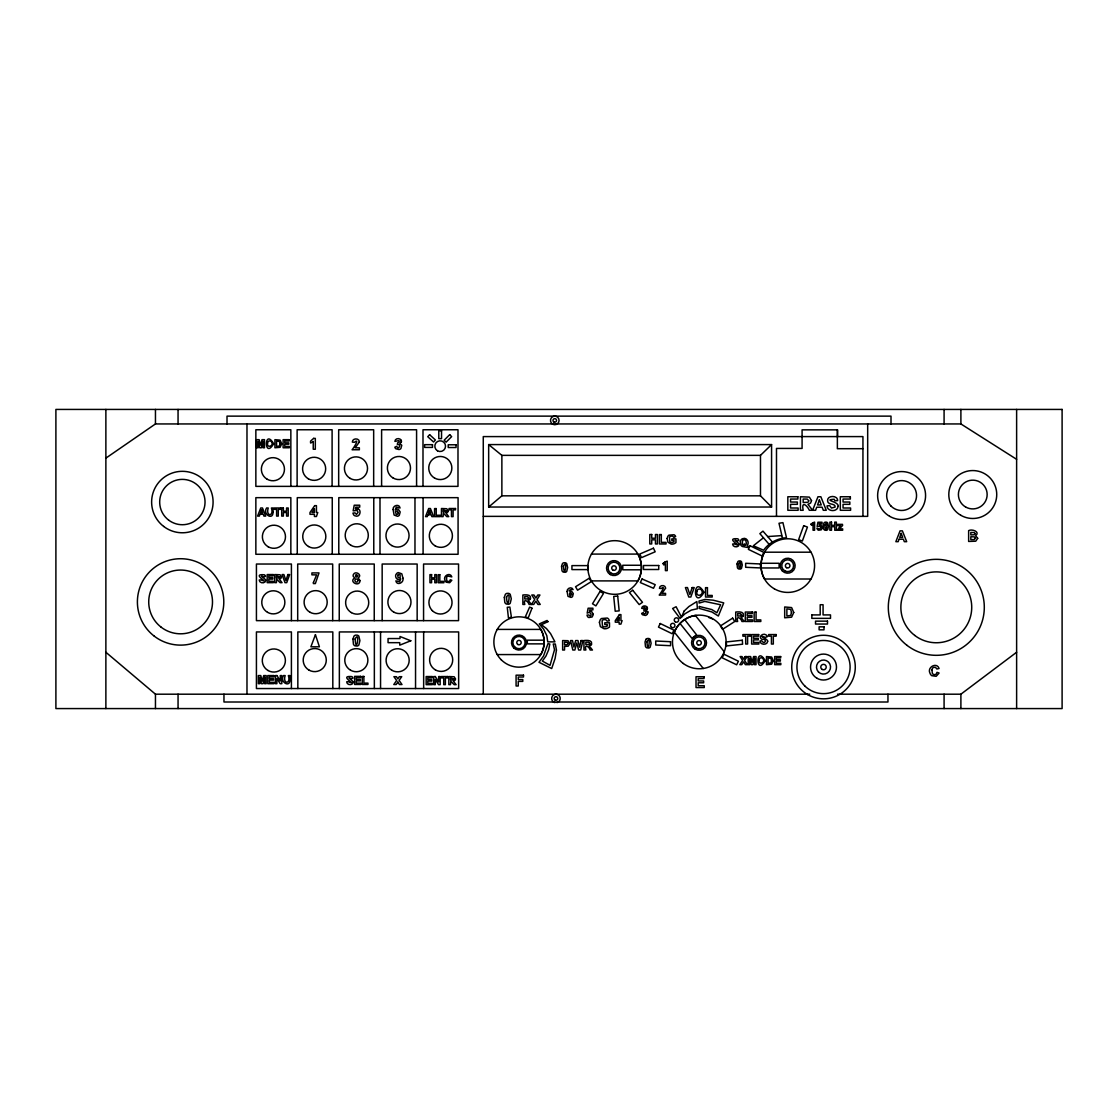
<?xml version="1.0" encoding="UTF-8"?>
<svg xmlns="http://www.w3.org/2000/svg" width="1118" height="1118" viewBox="0 0 1118 1118"><rect width="100%" height="100%" fill="white"/><g stroke="black" fill="none" stroke-linecap="round" stroke-linejoin="round"><path stroke-width="1.5" d="M401.32 442.001C402.27 437.935 395.059 437.278 394.878 441.386L399.014 440.59L399.224 442.029L397.617 442.854L397.379 444.545C402.075 443.329 398.232 451.057 396.722 446.306L394.85 447.2A3.228 3.228 0 0 0 395.842 448.765L399.014 449.548A3.48 3.48 0 0 0 400.873 448.597L401.767 445.257L399.867 443.608L401.32 442.001A2.446 2.446 0 0 0 401.236 440.38M647.322 608.849C648.147 605.285 641.83 604.712 641.676 608.304L643.353 608.583C644.01 605.327 647.42 609.548 644.08 609.589L643.87 611.071C647.979 610.009 644.611 616.773 643.297 612.608L641.662 613.391A2.823 2.823 0 0 0 642.529 614.76L645.31 615.445A3.047 3.047 0 0 0 646.917 614.62L647.713 611.7L646.05 610.246L647.322 608.849A2.138 2.138 0 0 0 647.238 607.423M530.449 598.619C531.637 594.231 525.432 594.72 522.861 595L522.861 604.461L524.775 604.461C522.847 597.962 528.171 600.911 529.094 604.461L533.733 604.461L535.843 601.191L537.94 604.461L540.246 604.461L537.017 599.597L539.952 595L537.744 595L535.885 598.046L533.985 595L531.749 595L534.683 599.528L531.441 604.461L528.101 600.282L530.449 598.619A2.306 2.306 0 0 1 529.625 599.723M591.534 644.192C592.722 639.789 586.517 640.279 583.945 640.558L583.945 650.019L585.86 650.019C583.931 643.521 589.256 646.47 590.178 650.019L592.456 650.019L589.186 645.841L591.534 644.192A2.306 2.306 0 0 1 590.709 645.282M743.316 615.655C744.504 611.266 738.299 611.756 735.728 612.035L735.728 621.496L737.642 621.496C735.714 614.998 741.038 617.947 741.961 621.496L744.239 621.496L740.968 617.318L743.316 615.655A2.306 2.306 0 0 1 742.492 616.759M665.308 561.935L667.222 561.124L667.222 570.627L665.406 570.627L665.406 563.779A6.149 6.149 0 0 1 663.715 564.911L663.058 563.514A5.213 5.213 0 0 0 665.308 561.935L663.058 563.514M812.954 522.791L814.603 522.092L814.603 530.239L813.052 530.239L813.052 524.384A5.269 5.269 0 0 1 811.598 525.334L811.039 524.146A4.472 4.472 0 0 0 812.968 522.791L811.039 524.146M645.911 639.398L645.03 641.998L645.449 646.4A2.781 2.781 0 0 0 646.805 647.825L648.706 648.035A2.46 2.46 0 0 0 650.201 647.126L651.123 643.269L650.201 639.412A2.488 2.488 0 0 0 648.706 638.49L647.406 638.49A2.46 2.46 0 0 0 645.911 639.398M488.664 444.587L501.87 455.361L760.478 455.361L771.574 444.587L771.574 507.027L488.664 507.027L488.664 444.587L771.574 444.587M488.664 507.027L501.87 495.833L760.478 495.833L771.574 507.027M763.44 537.772L753.35 545.78L763.594 550.224C768.821 542.761 777.443 538.373 786.499 537.73L782.935 522.637L778.994 523.266L782.558 538.373M837.55 694.194L960.893 694.194L1016.625 652.255M105.875 458.142L155.458 423.946L960.893 423.946L1016.625 459.316M356.181 508.732L355.482 508.997L355.803 507.153L359.716 507.153L359.716 505.21L354.224 505.21L353.162 510.842L357.103 510.423L358.053 512.296L356.502 514.406L354.979 512.882L352.911 513.106L353.623 514.825A3.186 3.186 0 0 0 355.133 515.873C360.765 518.165 362.134 507.684 356.181 508.732A3.214 3.214 0 0 1 358.165 508.9M744.798 545.346L742.282 544.354L742.562 540.525A2.012 2.012 0 0 1 743.708 539.868L744.658 539.868A2.012 2.012 0 0 1 745.804 540.525L746.391 543.264L745.79 544.732L744.253 543.893L743.791 544.829L744.798 545.346A2.11 2.11 0 0 1 743.26 545.291M692.671 616.158L696.612 615.529M767.661 536.556L781.482 535.634M862.942 448.695L837.368 448.695L837.368 429.857M483.269 516.362L867.68 516.362L867.68 423.946M810.983 552.194L764.53 552.194C759.947 560.453 759.947 570.753 764.53 579.012L810.983 579.012M591.464 554.081L637.917 554.081C642.501 562.34 642.501 572.64 637.917 580.899L591.464 580.899M761.246 563.276L779.12 563.276L779.12 567.958L761.246 567.958M641.215 565.261L622.782 565.261L622.782 569.803L641.201 569.803M497.244 629.406L540.846 629.406C545.137 637.148 545.137 646.819 540.846 654.575L497.244 654.575M543.977 640.167L527.333 640.167L527.333 643.87L543.963 643.87M105.875 652.255L155.458 694.194L809.739 694.194M708.742 617.457L712.473 618.869M772.356 541.978L762.965 531.134L759.863 533.649L769.268 544.494M680.107 623.564L691.944 638.308L696.5 634.758L684.761 619.679M724.254 651.78L695.34 615.431C686.019 616.982 677.955 623.397 674.35 632.131L703.264 668.48M1016.625 409.426L1016.625 708.574M960.893 409.426L960.893 423.946M960.893 694.194L960.893 708.574M944.081 409.426L944.081 423.946M944.081 694.194L944.081 708.574M891.004 423.946L891.004 416.134L227.01 416.134L227.01 423.946M887.958 694.194L887.958 702.006L223.963 702.006L223.963 694.194M862.942 516.362L862.942 436.593L483.269 436.593L483.269 694.194M837.564 436.593L837.564 429.857L802.081 429.857L802.081 448.43L776.493 448.43L776.493 516.362M760.478 455.361L760.478 495.833M501.87 455.361L501.87 495.833M423.652 631.936L423.652 688.548M423.568 620.644L423.568 564.031L458.548 564.031L458.548 620.644L256.427 620.644L256.427 564.031L291.407 564.031L291.407 620.644M422.995 486.372L422.995 429.759L457.989 429.759L457.989 486.372L255.854 486.372L255.854 429.759L290.848 429.759L290.848 486.372M423.093 497.664L423.093 554.276M417.154 620.644L417.154 564.031L382.16 564.031L382.16 620.644M416.581 486.372L416.581 429.759L381.601 429.759L381.601 486.372M415.547 631.936L415.547 688.548M414.974 497.664L414.974 554.276M380.553 631.936L380.553 688.548M379.994 497.664L379.994 554.276M374.237 620.644L374.237 564.031L339.243 564.031L339.243 620.644M374.348 631.936L374.348 688.548M373.775 497.664L373.775 554.276M373.664 486.372L373.664 429.759L338.67 429.759L338.67 486.372M339.355 688.548L339.355 631.936L458.646 631.936L458.646 688.548L256.427 688.548L256.427 631.936L291.407 631.936L291.407 688.548M338.782 554.276L338.782 497.664L458.073 497.664L458.073 554.276L255.854 554.276L255.854 497.664L290.848 497.664L290.848 554.276M332.815 688.548L332.815 631.936L297.835 631.936L297.835 688.548M332.675 620.644L332.675 564.031L297.695 564.031L297.695 620.644M332.102 486.372L332.102 429.759L297.122 429.759L297.122 486.372M332.256 554.276L332.256 497.664L297.262 497.664L297.262 554.276M246.98 423.946L246.98 694.194M178.055 409.426L178.055 423.946M178.055 694.194L178.055 708.574M155.458 409.426L155.458 423.946M155.458 694.194L155.458 708.574M105.875 409.426L105.875 708.574M554.849 702.621A4.29 4.29 0 0 1 552.446 696.025A4.29 4.29 0 0 1 559.461 696.025A4.29 4.29 0 0 1 557.057 702.621M647.713 611.7A2.879 2.879 0 0 1 647.601 613.642M273.058 512.24C273.099 520.695 262.353 514.28 266.587 507.991L268.222 507.991C265.399 516.754 274.315 516.949 271.422 507.991L273.058 507.991L273.058 512.24M289.995 679.828C290.023 688.283 279.29 681.854 283.525 675.565L285.16 675.565C282.337 684.342 291.253 684.537 288.36 675.565L289.995 675.565L289.995 679.828M355.105 638.979C356.293 656.126 360.262 629.252 355.105 638.979M506.496 597.194C507.684 614.341 511.639 587.467 506.496 597.194M563.444 566.099C564.478 581.108 567.944 557.589 563.444 566.099M646.917 641.844C647.965 656.853 651.431 633.333 646.917 641.844M738.691 563.807C739.571 576.664 742.548 556.512 738.691 563.807M824.888 525.013C825.783 537.884 828.759 517.718 824.888 525.013M811.934 614.914L811.794 618.352L830.506 618.352L830.506 614.914L823.072 614.914L823.072 604.726L820.193 604.726L820.193 614.914L811.934 614.914M352.953 639.161L353.428 644.192A3.186 3.186 0 0 0 354.965 645.827L357.145 646.05A2.823 2.823 0 0 0 358.85 645.016L359.912 640.6L358.85 636.198A2.837 2.837 0 0 0 357.145 635.15L355.65 635.15A2.823 2.823 0 0 0 353.945 636.184L352.953 639.161M504.33 597.375L504.805 602.392A3.186 3.186 0 0 0 506.356 604.027L508.522 604.265A2.823 2.823 0 0 0 510.227 603.231L511.289 598.815L510.241 594.413A2.837 2.837 0 0 0 508.522 593.365L507.041 593.365A2.823 2.823 0 0 0 505.336 594.399L504.33 597.375M561.557 566.267L561.977 570.655A2.781 2.781 0 0 0 563.318 572.095L565.219 572.29A2.46 2.46 0 0 0 566.714 571.396L567.651 567.525L566.728 563.668A2.488 2.488 0 0 0 565.219 562.759L563.919 562.745A2.46 2.46 0 0 0 562.424 563.654L561.557 566.267M737.069 563.947L737.419 567.706A2.39 2.39 0 0 0 738.579 568.936L740.214 569.104A2.11 2.11 0 0 0 741.486 568.335L742.282 565.023L741.5 561.725A2.124 2.124 0 0 0 740.214 560.929L739.096 560.929A2.11 2.11 0 0 0 737.81 561.711L737.069 563.947M823.267 525.153L823.631 528.926A2.39 2.39 0 0 0 824.791 530.156L826.412 530.323A2.11 2.11 0 0 0 827.697 529.555L828.494 526.243L827.697 522.931A2.124 2.124 0 0 0 826.412 522.148L825.294 522.148A2.11 2.11 0 0 0 824.022 522.917L823.267 525.153M280.045 443.72L279.444 445.998L276.565 446.403L276.565 441.037L279.416 441.498L280.045 443.72M393.103 509.515L394.095 515.063L397.519 516.278A3.214 3.214 0 0 0 399.294 515.328L400.202 511.918L398.315 509.375A2.935 2.935 0 0 0 396.555 509.179L395.185 510.046L396.261 507.139L400.062 507.977C399.475 503.477 392.516 505.308 393.103 509.515M567.106 591.492L567.972 596.355L570.977 597.403A2.809 2.809 0 0 0 572.528 596.579L573.324 593.602L571.675 591.366A2.571 2.571 0 0 0 570.138 591.198C566.449 590.933 572.5 588.683 573.073 589.619C571.941 586.195 566.672 588.166 567.106 591.492M771.574 660.612L770.987 662.89L768.108 663.295L768.108 657.929L770.945 658.39L771.574 660.612M791.502 612.398L790.705 615.417L786.876 615.976L786.876 608.807L790.664 609.422L791.502 612.398M402.871 578.006C404.478 582.59 396.82 586.181 395.856 580.899L399.657 581.737L400.733 578.844C397.617 582.017 393.648 576.147 396.624 573.548A3.214 3.214 0 0 1 398.399 572.598L401.823 573.813L402.871 578.006M446.501 577.964L446.767 580.438A1.803 1.803 0 0 0 447.647 581.318L448.458 581.472A1.635 1.635 0 0 0 449.799 580.829L450.247 579.753L451.84 580.256L449.66 582.716L446.375 582.254A3.578 3.578 0 0 1 445.034 580.466C442.546 575.91 450.177 571.773 451.812 576.86L447.675 576.049A1.831 1.831 0 0 0 446.781 576.916L446.501 577.964M931.979 669.962L932.342 673.274A2.404 2.404 0 0 0 933.516 674.433L934.592 674.657A2.18 2.18 0 0 0 936.381 673.777L936.982 672.351L939.106 673.022L936.199 676.306L931.811 675.691A4.779 4.779 0 0 1 930.022 673.302C926.71 667.222 936.884 661.716 939.078 668.494L936.912 669.011L935.431 667.32L933.544 667.418A2.446 2.446 0 0 0 932.356 668.564L931.979 669.962M599.416 622.307L600.366 626.639L604.041 628.721A7.239 7.239 0 0 0 607.507 628.26L609.492 627.086L609.492 622.782L604.782 622.782L604.782 624.599L607.284 624.599L607.284 625.968A4.738 4.738 0 0 1 605.411 626.821L604.055 626.835A2.767 2.767 0 0 1 602.476 625.926L602.099 620.853A2.711 2.711 0 0 1 603.454 619.665L605.607 619.554L607.186 621.161L609.352 620.756L608.821 619.428A3.661 3.661 0 0 0 607.27 618.044L601.512 618.506A4.724 4.724 0 0 0 600.087 620.127L599.416 622.307M667.139 538.485L667.963 542.272L671.177 544.089A6.331 6.331 0 0 0 674.21 543.683L675.943 542.663L675.943 538.89L671.82 538.89L671.82 540.483L674.014 540.483L674.014 541.685A4.151 4.151 0 0 1 672.379 542.44L671.191 542.44A2.418 2.418 0 0 1 669.808 541.657L669.486 537.213A2.362 2.362 0 0 1 670.674 536.165L672.547 536.067L673.93 537.479L675.635 536.5A3.214 3.214 0 0 0 674 534.753L668.969 535.145A4.123 4.123 0 0 0 667.712 536.57L667.139 538.485M267.509 443.063C266.503 448.821 274.79 445.9 271.353 441.61A1.984 1.984 0 0 0 270.207 440.967L269.242 440.967A2.012 2.012 0 0 0 268.096 441.624L267.509 443.063M696.821 591.534C695.634 598.256 705.304 594.832 701.293 589.843A2.32 2.32 0 0 0 699.966 589.088L698.834 589.088A2.348 2.348 0 0 0 697.492 589.843L696.821 591.534M759.052 659.941C758.046 665.713 766.319 662.778 762.895 658.502A1.984 1.984 0 0 0 761.749 657.859L760.785 657.859A2.012 2.012 0 0 0 759.639 658.516L759.052 659.941M281.736 443.79L280.115 447.326L274.93 447.773L274.93 439.667L280.129 440.115L281.736 443.79M773.265 660.682L771.658 664.218L766.473 664.665L766.473 656.559L771.672 657.007L773.265 660.682M793.752 612.482L791.6 617.192L784.682 617.793L784.682 606.976L791.628 607.577L793.752 612.482M313.445 582.464L313.361 583.582L315.36 583.582L319.007 572.919L311.908 572.919L311.908 574.848L316.632 574.848L313.445 582.464M740.312 541.685L740.843 545.109A3.382 3.382 0 0 0 742.576 546.548L747.816 547.499L748.417 546.339L747.117 545.654C749.912 542.565 746.768 536.808 742.562 538.708A3.424 3.424 0 0 0 740.843 540.148L740.312 541.685M273.658 443.734C264.002 460.211 263.96 427.188 273.658 443.734M703.991 592.316C692.629 611.518 692.629 573.045 703.991 592.316M765.201 660.626C755.544 677.103 755.502 644.08 765.201 660.626M593.337 614.369L592.149 616.996L588.906 617.527A2.795 2.795 0 0 1 587.579 616.619L586.964 615.11L588.781 614.928C592.372 618.813 591.66 609.939 587.188 613.139L588.11 608.206L592.917 608.206L592.917 609.911L589.493 609.911L589.815 611.28A2.809 2.809 0 0 1 591.562 611.434L593.337 614.369M822.401 527.514L821.395 529.778L818.6 530.225A2.39 2.39 0 0 1 817.482 529.443L816.951 528.157L819.648 529.135L820.808 527.542L820.081 526.145L817.132 526.466L817.929 522.232L822.037 522.232L822.037 523.699L819.117 523.699L819.396 524.873A2.418 2.418 0 0 1 820.891 524.999L822.401 527.514M281.387 576.818L281.247 577.657A1.984 1.984 0 0 1 280.548 578.607L279.234 579.082L282.043 582.66L280.087 582.66L276.719 579.278L276.384 582.66L274.748 582.66L274.748 574.554L280.087 574.764L281.387 576.818M448.094 510.786L447.955 511.611A1.984 1.984 0 0 1 447.256 512.561L445.956 513.036L448.751 516.628L446.795 516.628L443.427 513.232L443.091 516.628L441.456 516.628L441.456 508.508L446.795 508.732L448.094 510.786M455.473 678.822L455.333 679.66A1.984 1.984 0 0 1 454.635 680.61L453.335 681.086L456.13 684.663L454.174 684.663L450.806 681.281L450.47 684.663L448.835 684.663L448.835 676.544L454.174 676.767L455.473 678.822M811.5 500.557L810.606 503.058L807.937 504.316L812.604 510.283L817.971 496.755L820.85 496.755L826.272 510.283L823.295 510.283L822.121 507.209L816.713 507.209L815.595 510.283L809.334 510.283C807.42 505.769 801.089 500.026 803.171 510.283L800.446 510.283L800.446 496.755L809.334 497.119L811.5 500.557M359.996 580.577C359.828 587.551 348.327 581.877 354.685 577.922L353.246 576.371A2.823 2.823 0 0 1 353.358 574.582C355.286 570.194 362.889 575.043 358.151 577.922L359.996 580.577M359.367 441.903L355.244 447.829L359.367 447.829L359.367 449.757L352.1 449.757C353.917 447.661 360.108 437.767 354.406 442.295L352.338 442.099C352.212 437.976 359.395 437.781 359.367 441.903M665.573 588.166L661.968 593.351L665.573 593.351L665.573 595.042L659.215 595.042C660.808 593.211 666.23 584.56 661.241 588.515L659.424 588.334C659.327 584.742 665.601 584.574 665.573 588.166M569.887 643.465L568.279 646.148L564.548 646.456L564.548 650.019L562.634 650.019L562.634 640.558L567.986 640.698L569.887 643.465M699.379 606.501L699.169 608.388L711.831 611.937L718.357 616.004L723.723 602.895L713.34 600.212L704.983 599.458L699.002 601.023L699.141 603.077L704.815 601.428L720.649 604.782L716.904 612.748L711.747 609.534L699.379 606.501M397.784 575.309L398.106 577.74L400.146 577.754L400.09 574.82L398.497 574.372L397.784 575.309M398.232 512.687L397.854 514.168L396.317 514.476L395.465 511.709L397.351 510.772L398.232 512.687M571.591 594.273C568.964 599.849 568.922 588.431 571.591 594.273M977.705 538.317L975.762 541.196L968.635 541.447L968.635 530.631C971.849 528.702 980.57 531.749 975.651 535.704L977.705 538.317M279.696 576.93L279.067 577.88L276.384 577.978L276.384 575.924L279.696 576.93M446.403 510.884L445.775 511.834L443.091 511.932L443.091 509.878L446.403 510.884M453.782 678.933L453.153 679.884L450.47 679.982L450.47 677.927L453.782 678.933M528.632 597.781L527.906 598.885L524.775 598.996L524.775 596.593L527.654 596.635L528.632 597.781M589.717 643.339L588.99 644.443L585.86 644.555L585.86 642.165L588.739 642.193L589.717 643.339M741.5 614.816L740.773 615.92L737.642 616.032L737.642 613.642L740.521 613.67L741.5 614.816M808.691 500.724L808.621 501.283A1.467 1.467 0 0 1 807.643 502.317L803.171 502.485L803.171 499.047L807.294 499.089L808.691 500.724M357.942 580.494C357.83 584.281 352.869 580.829 355.762 578.942L357.508 579.264L357.942 580.494M567.916 643.493L567.106 644.695L564.548 644.848L564.548 642.165L567.273 642.375L567.916 643.493M265.804 580.298C265.623 583.862 259.222 583.596 259.208 580.018L260.801 579.865C271.632 584.085 250.111 573.506 264.323 574.792A2.278 2.278 0 0 1 265.497 576.329L263.932 576.944C258.104 574.638 264.645 577.992 265.804 580.298M353.26 682.106C353.078 685.669 346.678 685.404 346.664 681.84L348.257 681.673C359.088 685.893 337.566 675.328 351.779 676.6A2.278 2.278 0 0 1 352.967 678.151L351.387 678.752C345.56 676.46 352.1 679.8 353.26 682.106M739.208 544.326C739.012 547.876 732.625 547.61 732.611 544.047L734.205 543.893C745.035 548.099 723.514 537.534 737.726 538.806A2.278 2.278 0 0 1 738.9 540.357L737.335 540.958C731.507 538.666 738.048 542.006 739.208 544.326M767.675 641.271C767.465 645.435 760.002 645.128 759.974 640.949L761.833 640.768C764.474 645.631 768.304 638.56 761.554 639.216C758.018 636.659 763.049 632.746 765.956 634.842A2.655 2.655 0 0 1 767.325 636.659L765.495 637.358C756.034 634.339 768.024 638.909 767.675 641.271M838.025 506.342C837.717 512.268 827.068 511.834 827.027 505.881L829.682 505.629L831.512 508.061L835.132 507.055C835.621 502.988 827.977 505.364 827.6 501.074C826.859 496.476 833.385 495.33 836.278 497.65A3.787 3.787 0 0 1 837.522 499.746L837.634 500.626L834.908 500.738L834.154 499.243C822.303 500.039 839.52 501.619 838.025 506.342M975.441 538.219L974.337 539.561L970.829 539.631L970.829 536.738L974.519 536.892L975.441 538.219M357.704 575.826C354.937 580.298 354.853 571.438 357.704 575.826M556.457 650.103L555.115 658.39L551.691 668.55L539.002 662.275L543.53 656.042L547.96 643.675L549.818 644.01L548.645 649.796L545.933 656.126L542.356 661.059L550.042 665.35L554.5 649.796L553.256 644.024L555.325 644.024L556.457 650.103M975.05 533.663L974.337 534.767L970.829 534.935L970.829 532.434L974.421 532.601L975.05 533.663M581.039 640.558L579.585 647.168L577.936 640.558L575.658 640.558L573.925 647.056L572.5 640.558L570.543 640.558L572.807 650.019L574.876 650.019L576.748 642.948L578.635 650.019L580.661 650.019L582.967 640.558L581.039 640.558M262.968 441.386L261.36 447.773L259.781 447.773L258.174 441.386L258.174 447.773L256.651 447.773L256.651 439.667L259.11 439.667L260.578 445.202L262.031 439.667L264.491 439.667L264.491 447.773L262.968 447.773L262.968 441.386M264.645 677.298L263.037 683.685L261.458 683.685L259.851 677.298L259.851 683.685L258.328 683.685L258.328 675.565L260.774 675.565L262.255 681.1L263.708 675.565L266.168 675.565L266.168 683.685L264.645 683.685L264.645 677.298M754.51 658.278L752.903 664.665L751.324 664.665L749.717 658.278L749.717 664.665L748.194 664.665L748.194 656.559L750.639 656.559L752.121 662.094L753.574 656.559L756.034 656.559L756.034 664.665L754.51 664.665L754.51 658.278M287.913 574.554L285.928 580.549L283.874 574.554L282.099 574.554L284.992 582.66L286.739 582.66L289.646 574.554L287.913 574.554M692.182 587.565L689.876 594.566L687.472 587.565L685.404 587.565L688.786 597.026L690.826 597.026L694.208 587.565L692.182 587.565M260.005 514.252L259.334 516.097L257.587 516.097L260.746 507.991L262.478 507.991L265.735 516.097L263.946 516.097L263.247 514.252L260.005 514.252M261.598 509.878L260.508 512.882L262.716 512.882L261.598 509.878M427.928 514.783L427.258 516.628L425.525 516.628L428.683 508.508L430.416 508.508L433.658 516.628L431.883 516.628L431.171 514.783L427.928 514.783M429.522 510.395L428.432 513.414L430.64 513.414L429.522 510.395M803.702 525.67L798.629 539.631L802.361 541.042L807.434 527.067L803.702 525.67M819.382 499.914L817.551 504.931L821.241 504.931L819.382 499.914M899.054 539.225L898.159 541.685L895.853 541.685L900.06 530.854L902.366 530.854L906.698 541.685L904.322 541.685L903.386 539.225L899.054 539.225M901.192 533.384L899.724 537.395L902.687 537.395L901.192 533.384M315.43 634.703L310.888 646.805L319.413 646.805L315.43 634.703M531.986 608.22L528.213 617.905L525.348 616.856L529.611 607.116L531.986 608.22M684.188 610.987L681.477 617.122L676.111 606.739L672.631 608.499L680.079 618.45L685.054 613.712L691.273 610.093L697.38 608.751L696.863 601.554L688.94 606.515L684.188 610.987M642.053 578.97L640.348 582.576L653.513 588.278L655.218 584.672L642.053 578.97M750.108 545.78L748.389 549.371L762.141 555.995L763.874 552.404L750.108 545.78M660.207 623.509L658.474 627.1L672.225 633.752L673.958 630.161L660.207 623.509M723.919 654.212L722.186 657.803L736.664 664.805L738.397 661.213L723.919 654.212M313.627 438.382L310.566 441.121L310.566 443.007L311.307 442.714A7.029 7.029 0 0 0 313.236 441.428L313.236 449.24L315.318 449.24L315.318 438.382L313.627 438.382M745.231 656.559L743.638 659.159L742.003 656.559L740.088 656.559L742.604 660.431L739.837 664.665L741.793 664.665L743.596 661.856L745.399 664.665L747.369 664.665L744.602 660.5L747.131 656.559L745.231 656.559M600.087 591.394L592.498 603.762L595.88 605.886L603.468 593.504L600.087 591.394M397.84 682.092L396.233 684.523L393.802 684.523L396.638 680.485L393.927 676.683L396.457 676.683L397.84 678.836L399.308 676.683L401.739 676.683L399.084 680.387L401.977 684.523L399.433 684.523L397.84 682.092M314.424 508.802L311.936 512.505L314.424 512.505L314.424 508.802M619.162 617.374L616.996 620.602L619.162 620.602L619.162 617.374M314.689 505.643L309.993 512.505L309.993 514.322L314.424 514.322L314.424 516.502L316.436 516.502L317.778 512.505L316.436 512.505L316.436 505.643L314.689 505.643M619.4 614.593L615.291 620.616L615.291 622.195L619.162 622.195L619.162 624.11L620.923 624.11L622.097 620.602L620.923 620.602L620.923 614.593L619.4 614.593M842.497 525.46L839.464 528.912L842.665 528.87L842.665 530.239L837.424 530.239L840.429 525.614L837.648 525.656L837.648 524.356L842.497 524.356L842.497 525.46M429.619 434.692L427.761 436.719L433.56 442.001L435.405 439.975L429.619 434.692M449.702 434.664L444.153 440.212L446.11 442.155L451.644 436.621L449.702 434.664M632.718 590.248L629.448 592.526L639.203 604.586L642.487 602.309L632.718 590.248M732.639 618.128L720.425 625.954L722.549 629.336L734.764 621.496L732.639 618.128M589.228 578.216L575.56 586.74L577.559 590.192L591.226 581.667L589.228 578.216M547.974 621.636L541.447 624.724L546.423 628.54L550.559 633.599L554.933 641.858L547.722 641.858L546.814 635.667L543.655 629.21L539.267 623.914L547.079 620.476L547.974 621.636M653.429 548.197L639.762 554.039L641.508 557.63L655.176 551.789L653.429 548.197M410.809 640.782L399.755 645.142L399.755 642.668L388.058 642.668L388.058 638.546L400.006 638.546L400.006 636.505L410.809 640.782M511.429 617.346L508.424 617.863L507.265 607.298L509.864 607.074L511.429 617.346M742.31 640.223L726.295 641.956L726.588 645.924L742.604 644.206L742.31 640.223M617.695 596.076L613.712 596.425L615.207 611.225L619.176 610.875L617.695 596.076M1062.1 409.426L55.9 409.426L55.9 708.574L1062.1 708.574L1062.1 409.426M441.54 430.807L438.787 430.807L438.787 438.647L441.54 438.647L441.54 430.807M289.143 439.667L283.12 439.667L283.12 447.773L289.296 447.773L289.296 446.403L284.769 446.403L284.769 444.195L288.835 444.195L288.835 442.84L284.769 442.84L284.769 441.037L289.143 441.037L289.143 439.667M432.484 444.671L424.644 444.671L424.644 447.41L432.484 447.41L432.484 444.671M456.046 444.782L448.22 444.782L448.22 447.521L456.046 447.521L456.046 444.782M797.861 496.755L787.827 496.755L787.827 510.283L798.112 510.283L798.112 508.005L790.566 508.005L790.566 504.33L797.358 504.33L797.358 502.038L790.566 502.038L790.566 499.047L797.861 499.047L797.861 496.755M850.351 496.755L840.317 496.755L840.317 510.283L850.602 510.283L850.602 508.005L843.056 508.005L843.056 504.33L849.834 504.33L849.834 502.038L843.056 502.038L843.056 499.047L850.351 499.047L850.351 496.755M280.66 507.991L274.203 507.991L274.203 509.361L276.607 509.361L276.607 516.097L278.256 516.097L278.256 509.361L280.66 509.361L280.66 507.991M283.357 507.991L281.722 507.991L281.722 516.097L283.357 516.097L283.357 512.547L286.571 512.547L286.571 516.097L288.206 516.097L288.206 507.991L286.571 507.991L286.571 511.178L283.357 511.178L283.357 507.991M455.501 508.508L449.059 508.508L449.059 509.878L451.462 509.878L451.462 516.628L453.097 516.628L453.097 509.878L455.501 509.878L455.501 508.508M436.216 508.578L434.567 508.578L434.567 516.628L440.282 516.628L440.282 515.258L436.216 515.258L436.216 508.578M831.512 522.12L829.877 522.12L829.877 530.239L831.512 530.239L831.512 526.69L834.727 526.69L834.727 530.239L836.362 530.239L836.362 522.12L834.727 522.12L834.727 525.32L831.512 525.32L831.512 522.12M651.71 534.502L649.796 534.502L649.796 543.963L651.71 543.963L651.71 539.826L655.455 539.826L655.455 543.963L657.37 543.963L657.37 534.502L655.455 534.502L655.455 538.219L651.71 538.219L651.71 534.502M661.311 534.572L659.396 534.572L659.396 543.963L666.062 543.963L666.062 542.37L661.311 542.37L661.311 534.572M588.026 565.61L571.941 565.61L571.941 569.593L588.026 569.593L588.026 565.61M658.74 565.512L643.479 565.512L643.479 569.495L658.74 569.495L658.74 565.512M273.197 574.554L267.174 574.554L267.174 582.66L273.351 582.66L273.351 581.29L268.823 581.29L268.823 579.082L272.89 579.082L272.89 577.713L268.823 577.713L268.823 575.924L273.197 575.924L273.197 574.554M431.59 574.624L429.955 574.624L429.955 582.744L431.59 582.744L431.59 579.194L434.804 579.194L434.804 582.744L436.439 582.744L436.439 574.624L434.804 574.624L434.804 577.824L431.59 577.824L431.59 574.624M439.821 574.694L438.186 574.694L438.186 582.744L443.888 582.744L443.888 581.374L439.821 581.374L439.821 574.694M707.442 587.649L705.528 587.649L705.528 597.026L712.194 597.026L712.194 595.433L707.442 595.433L707.442 587.649M752.288 612.035L745.273 612.035L745.273 621.496L752.47 621.496L752.47 619.903L747.187 619.903L747.187 617.332L751.939 617.332L751.939 615.739L747.187 615.739L747.187 613.642L752.288 613.642L752.288 612.035M756.061 612.105L754.147 612.105L754.147 621.496L760.813 621.496L760.813 619.903L756.061 619.903L756.061 612.105M827.488 621.147L815.525 621.147L815.525 624.04L827.488 624.04L827.488 621.147M824.008 626.821L819.117 626.821L819.117 629.839L824.008 629.839L824.008 626.821M750.416 634.563L742.883 634.563L742.883 636.17L745.692 636.17L745.692 644.038L747.607 644.038L747.607 636.17L750.416 636.17L750.416 634.563M758.661 634.563L751.645 634.563L751.645 644.038L758.842 644.038L758.842 642.445L753.56 642.445L753.56 639.859L758.311 639.859L758.311 638.266L753.56 638.266L753.56 636.17L758.661 636.17L758.661 634.563M776.13 634.563L768.611 634.563L768.611 636.17L771.42 636.17L771.42 644.038L773.321 644.038L773.321 636.17L776.13 636.17L776.13 634.563M780.671 656.559L774.662 656.559L774.662 664.665L780.825 664.665L780.825 663.295L776.297 663.295L776.297 661.087L780.364 661.087L780.364 659.718L776.297 659.718L776.297 657.929L780.671 657.929L780.671 656.559M523.504 675.174L516.083 675.174L516.083 685.991L518.263 685.991L518.263 681.393L522.777 681.393L522.777 679.562L518.263 679.562L518.263 677.005L523.504 677.005L523.504 675.174M273.812 675.565L267.789 675.565L267.789 683.685L273.966 683.685L273.966 682.315L269.424 682.315L269.424 680.107L273.505 680.107L273.505 678.738L269.424 678.738L269.424 676.949L273.812 676.949L273.812 675.565M276.957 675.565L275.363 675.565L275.363 683.685L276.887 683.685L276.887 678.388L280.157 683.685L281.806 683.685L281.806 675.565L280.283 675.565L280.283 680.988L276.957 675.565M360.653 676.362L354.63 676.362L354.63 684.468L360.807 684.468L360.807 683.112L356.279 683.112L356.279 680.904L360.345 680.904L360.345 679.534L356.279 679.534L356.279 677.732L360.653 677.732L360.653 676.362M363.881 676.432L362.246 676.432L362.246 684.468L367.948 684.468L367.948 683.112L363.881 683.112L363.881 676.432M432.177 676.544L426.168 676.544L426.168 684.663L432.331 684.663L432.331 683.294L427.803 683.294L427.803 681.086L431.869 681.086L431.869 679.716L427.803 679.716L427.803 677.927L432.177 677.927L432.177 676.544M435.335 676.544L433.742 676.544L433.742 684.663L435.265 684.663L435.265 679.367L438.536 684.663L440.171 684.663L440.171 676.544L438.647 676.544L438.647 681.966L435.335 676.544M447.773 676.544L441.331 676.544L441.331 677.927L443.734 677.927L443.734 684.663L445.369 684.663L445.369 677.927L447.773 677.927L447.773 676.544M704.047 676.739L696.025 676.739L696.025 687.556L704.256 687.556L704.256 685.725L698.205 685.725L698.205 682.791L703.641 682.791L703.641 680.96L698.205 680.96L698.205 678.57L704.047 678.57L704.047 676.739M760.492 563.961L745.65 563.29L745.664 567.287L760.506 567.944L760.492 563.961M670.562 641.704L655.721 641.019L655.735 645.002L670.576 645.701L670.562 641.704M697.898 644.793A2.278 2.278 0 0 0 701.321 642.822A2.278 2.278 0 0 0 697.898 640.852A2.278 2.278 0 0 0 697.898 644.793M308.344 478.811A11.557 11.557 0 0 0 325.673 468.805A11.557 11.557 0 0 0 308.344 458.813A11.557 11.557 0 0 0 308.344 478.811M552.641 424.141A4.29 4.29 0 0 0 559.07 420.424A4.29 4.29 0 0 0 552.641 416.707A4.29 4.29 0 0 0 552.641 424.141M554.696 699.742A1.775 1.775 0 0 0 557.672 698.946A1.775 1.775 0 0 0 555.492 696.766A1.775 1.775 0 0 0 554.696 699.742M553.885 421.961A1.775 1.775 0 0 0 556.554 420.424A1.775 1.775 0 0 0 553.885 418.887A1.775 1.775 0 0 0 553.885 421.961M391.733 545.556A11.557 11.557 0 0 0 409.062 535.55A11.557 11.557 0 0 0 391.733 525.544A11.557 11.557 0 0 0 391.733 545.556M268.152 546.758A11.557 11.557 0 0 0 285.481 536.752A11.557 11.557 0 0 0 268.152 526.746A11.557 11.557 0 0 0 268.152 546.758M267.132 479.217A11.557 11.557 0 0 0 284.461 469.211A11.557 11.557 0 0 0 267.132 459.205A11.557 11.557 0 0 0 267.132 479.217M350.2 478.42A11.557 11.557 0 0 0 367.529 468.414A11.557 11.557 0 0 0 350.2 458.408A11.557 11.557 0 0 0 350.2 478.42M308.512 546.52A11.557 11.557 0 0 0 325.841 536.514A11.557 11.557 0 0 0 308.512 526.508A11.557 11.557 0 0 0 308.512 546.52M350.968 545.332A11.557 11.557 0 0 0 368.297 535.326A11.557 11.557 0 0 0 350.968 525.32A11.557 11.557 0 0 0 350.968 545.332M435.084 545.808A11.557 11.557 0 0 0 452.413 535.801A11.557 11.557 0 0 0 435.084 525.795A11.557 11.557 0 0 0 435.084 545.808M434.525 478.029A11.557 11.557 0 0 0 451.854 468.023A11.557 11.557 0 0 0 434.525 458.017A11.557 11.557 0 0 0 434.525 478.029M437.487 450.806A5.366 5.366 0 0 0 445.537 446.166A5.366 5.366 0 0 0 437.487 441.526A5.366 5.366 0 0 0 437.487 450.806M393.159 478.029A11.557 11.557 0 0 0 410.488 468.023A11.557 11.557 0 0 0 393.159 458.017A11.557 11.557 0 0 0 393.159 478.029M350.549 670.199A11.557 11.557 0 0 0 367.878 660.193A11.557 11.557 0 0 0 350.549 650.187A11.557 11.557 0 0 0 350.549 670.199M393.662 612.049A11.557 11.557 0 0 0 410.991 602.043A11.557 11.557 0 0 0 393.662 592.037A11.557 11.557 0 0 0 393.662 612.049M268.054 670.52A11.557 11.557 0 0 0 285.397 660.514A11.557 11.557 0 0 0 268.054 650.508A11.557 11.557 0 0 0 268.054 670.52M309.868 612.189A11.557 11.557 0 0 0 327.197 602.183A11.557 11.557 0 0 0 309.868 592.177A11.557 11.557 0 0 0 309.868 612.189M391.859 670.283A11.557 11.557 0 0 0 409.188 660.277A11.557 11.557 0 0 0 391.859 650.271A11.557 11.557 0 0 0 391.859 670.283M351.401 612.622A11.557 11.557 0 0 0 368.73 602.616A11.557 11.557 0 0 0 351.401 592.61A11.557 11.557 0 0 0 351.401 612.622M432.317 610.638A11.557 11.557 0 0 0 451.644 605.453A11.557 11.557 0 0 0 437.487 591.296A11.557 11.557 0 0 0 432.317 610.638M435.377 669.878A11.557 11.557 0 0 0 452.706 659.872A11.557 11.557 0 0 0 435.377 649.865A11.557 11.557 0 0 0 435.377 669.878M267.537 612.343A11.557 11.557 0 0 0 284.866 602.336A11.557 11.557 0 0 0 267.537 592.33A11.557 11.557 0 0 0 267.537 612.343M308.959 670.087A11.557 11.557 0 0 0 326.288 660.081A11.557 11.557 0 0 0 308.959 650.089A11.557 11.557 0 0 0 308.959 670.087M889.621 516.306A23.967 23.967 0 0 0 925.578 495.554A23.967 23.967 0 0 0 889.621 474.787A23.967 23.967 0 0 0 889.621 516.306M960.795 515.286A23.967 23.967 0 0 0 996.739 494.533A23.967 23.967 0 0 0 960.795 473.766A23.967 23.967 0 0 0 960.795 515.286M891.046 506.119A14.953 14.953 0 0 0 916.047 499.411A14.953 14.953 0 0 0 897.74 481.103A14.953 14.953 0 0 0 891.046 506.119M501.241 659.788A25.169 25.169 0 0 0 543.348 648.51A25.169 25.169 0 0 0 512.533 617.681A25.169 25.169 0 0 0 501.241 659.788M601.274 590.723A26.818 26.818 0 0 0 641.508 567.497A26.818 26.818 0 0 0 601.274 544.27A26.818 26.818 0 0 0 601.274 590.723M683.35 663.519A26.818 26.818 0 0 0 725.945 644.988A26.818 26.818 0 0 0 688.604 617.36A26.818 26.818 0 0 0 683.35 663.519M774.341 588.823A26.818 26.818 0 0 0 814.575 565.596A26.818 26.818 0 0 0 774.341 542.37A26.818 26.818 0 0 0 774.341 588.823M965.589 506.985A14.38 14.38 0 0 0 987.152 494.533A14.38 14.38 0 0 0 965.589 482.082A14.38 14.38 0 0 0 965.589 506.985M907.103 645.421A48.004 48.004 0 0 0 983.896 613.558A48.004 48.004 0 0 0 917.892 562.997A48.004 48.004 0 0 0 907.103 645.421M914.748 635.443A35.427 35.427 0 0 0 971.43 611.923A35.427 35.427 0 0 0 922.713 574.596A35.427 35.427 0 0 0 914.748 635.443M695.298 649.306A7.477 7.477 0 0 0 706.52 642.822A7.477 7.477 0 0 0 695.298 636.338A7.477 7.477 0 0 0 695.298 649.306M611.057 573.199A5.911 5.911 0 0 0 619.917 568.07A5.911 5.911 0 0 0 611.057 562.955A5.911 5.911 0 0 0 611.057 573.199M612.86 570.054A2.278 2.278 0 0 0 616.284 568.07A2.278 2.278 0 0 0 612.86 566.099A2.278 2.278 0 0 0 612.86 570.054M610.26 574.554A7.477 7.477 0 0 0 621.482 568.07A7.477 7.477 0 0 0 610.26 561.599A7.477 7.477 0 0 0 610.26 574.554M782.376 570.991A7.477 7.477 0 0 0 794.898 567.637A7.477 7.477 0 0 0 785.73 558.469A7.477 7.477 0 0 0 782.376 570.991M786.527 567.678A2.278 2.278 0 0 0 789.951 565.694A2.278 2.278 0 0 0 786.527 563.724A2.278 2.278 0 0 0 786.527 567.678M784.71 570.823A5.911 5.911 0 0 0 793.584 565.694A5.911 5.911 0 0 0 784.71 560.579A5.911 5.911 0 0 0 784.71 570.823M696.081 647.951A5.911 5.911 0 0 0 704.955 642.822A5.911 5.911 0 0 0 696.081 637.707A5.911 5.911 0 0 0 696.081 647.951M513.693 647.853A7.477 7.477 0 0 0 526.215 644.499A7.477 7.477 0 0 0 517.047 635.331A7.477 7.477 0 0 0 513.693 647.853M514.643 646.903A6.135 6.135 0 0 0 524.915 644.15A6.135 6.135 0 0 0 517.396 636.631A6.135 6.135 0 0 0 514.643 646.903M517.872 644.485A2.222 2.222 0 0 0 521.198 642.557A2.222 2.222 0 0 0 517.872 640.642A2.222 2.222 0 0 0 517.872 644.485M807.629 694.571A31.765 31.765 0 0 0 855.284 667.055A31.765 31.765 0 0 0 807.629 639.538A31.765 31.765 0 0 0 807.629 694.571M804.708 685.865A26.608 26.608 0 0 0 849.205 673.944A26.608 26.608 0 0 0 816.629 641.369A26.608 26.608 0 0 0 804.708 685.865M817.02 678.291A12.983 12.983 0 0 0 836.488 667.055A12.983 12.983 0 0 0 817.02 655.819A12.983 12.983 0 0 0 817.02 678.291M818.53 672.03A7.043 7.043 0 0 0 830.311 668.885A7.043 7.043 0 0 0 821.688 660.263A7.043 7.043 0 0 0 818.53 672.03M822.149 669.416A2.711 2.711 0 0 0 826.23 667.055A2.711 2.711 0 0 0 822.149 664.707A2.711 2.711 0 0 0 822.149 669.416M671.639 627.422A2.194 2.194 0 0 0 674.937 625.507A2.194 2.194 0 0 0 671.639 623.606A2.194 2.194 0 0 0 671.639 627.422M675.356 621.901A2.194 2.194 0 0 0 678.654 620.001A2.194 2.194 0 0 0 675.356 618.1A2.194 2.194 0 0 0 675.356 621.901M154.326 636.212A43.197 43.197 0 0 0 223.432 607.521A43.197 43.197 0 0 0 164.039 562.019A43.197 43.197 0 0 0 154.326 636.212M161.202 627.226A31.891 31.891 0 0 0 212.224 606.054A31.891 31.891 0 0 0 168.385 572.472A31.891 31.891 0 0 0 161.202 627.226M168.566 520.052A22.681 22.681 0 0 0 204.846 504.987A22.681 22.681 0 0 0 173.667 481.103A22.681 22.681 0 0 0 168.566 520.052M163.675 526.438A30.717 30.717 0 0 0 212.825 506.035A30.717 30.717 0 0 0 170.579 473.669A30.717 30.717 0 0 0 163.675 526.438"/></g></svg>
